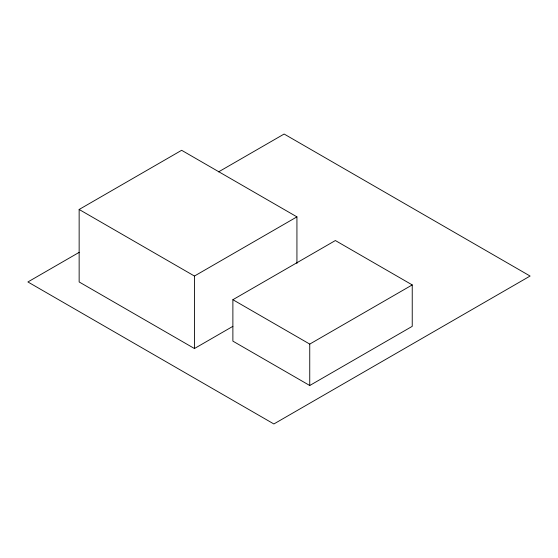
<?xml version="1.0" encoding="UTF-8"?>
<svg xmlns="http://www.w3.org/2000/svg" width="558" height="558" viewBox="0 0 558 558"><rect width="100%" height="100%" fill="white"/><g stroke="black" fill="none" stroke-linecap="round" stroke-linejoin="round"><path stroke-width="0.84" d="M232.881 326.339L194.449 348.527L79.145 281.957L79.145 209.473L181.636 150.297L296.933 216.867L296.933 263.467M79.145 252.369L27.9 281.957L273.873 423.968L530.1 276.043L284.127 134.032L218.562 171.878M79.145 209.473L194.449 276.043L296.933 216.867M232.881 299.709L335.372 240.54L412.236 284.915L412.236 326.339L309.746 385.508L232.881 341.133L232.881 299.709L309.746 344.091L412.236 284.915M309.746 344.091L309.746 385.508M194.449 276.043L194.449 348.527"/></g></svg>
